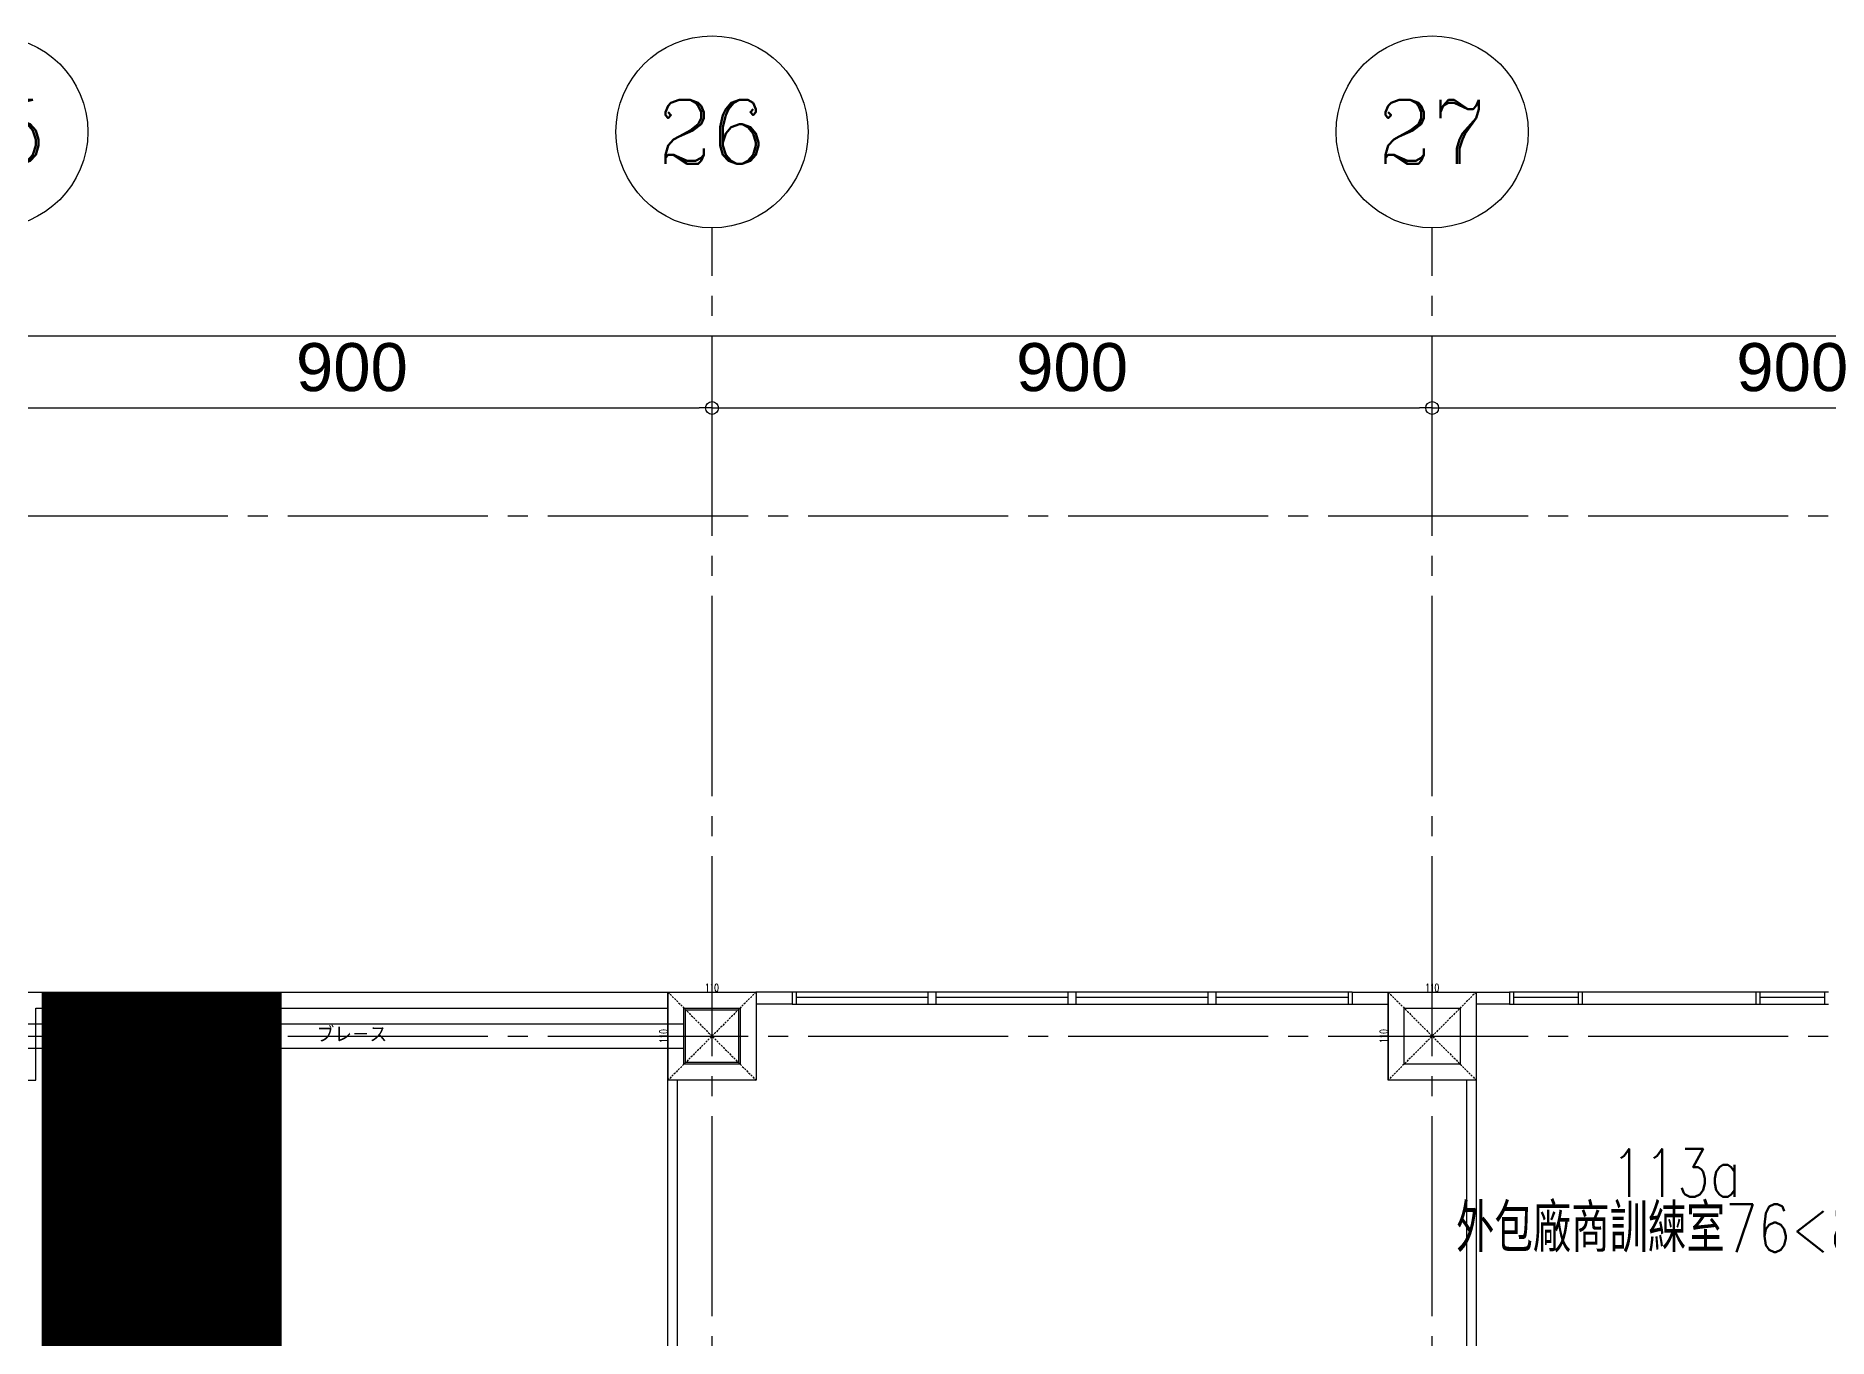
# Model space of a CAD drawing. Extents: x -18489 to 195597, y -1599 to 112111.
# Drawn here: x 21715 to 23955, y 18373 to 20000 of the extents above; entities that cross this region are included whole.
import ezdxf
from ezdxf.enums import TextEntityAlignment as Align

# ---------------------------------------------------------------- set-up
doc = ezdxf.new("R2010")
doc.units = 0
doc.header["$LTSCALE"] = 100
doc.linetypes.add('X-N-FAB-L10$0$COL-CEN-LIN', pattern=[3.25, 2.5, -0.25, 0.25, -0.25])
doc.linetypes.add('X-N-FAB-L10$0$HIDDEN', pattern=[0.375, 0.25, -0.125])
doc.layers.add('188K-SM-03-F10-MECH-EQ-Y2257103$0$0-AHU-OA', color=3, linetype='Continuous', lineweight=0)
for name, color, linetype in [('X-N-FAB-L10$0$0-MC', 8, 'Continuous'), ('X-N-FAB-L10$0$0-NC', 8, 'Continuous'), ('X-N-FAB-L10$0$08', 8, 'Continuous'), ('X-N-FAB-L10$0$A-BLOCK', 8, 'Continuous'), ('X-N-FAB-L10$0$A-WALL-IN', 8, 'Continuous'), ('X-N-FAB-L10$0$BEAM', 8, 'Continuous'), ('X-N-FAB-L10$0$BLOCK', 8, 'Continuous'), ('X-N-FAB-L10$0$CCL', 8, 'X-N-FAB-L10$0$COL-CEN-LIN'), ('X-N-FAB-L10$0$COL', 8, 'Continuous'), ('X-N-FAB-L10$0$COL-S', 8, 'Continuous'), ('X-N-FAB-L10$0$DIM', 8, 'Continuous'), ('X-N-FAB-L10$0$TXT-CODE', 8, 'Continuous'), ('X-N-FAB-L10$0$WALL-RC', 8, 'Continuous'), ('X-N-FAB-L10$0$WIN-S', 8, 'Continuous')]:
    doc.layers.add(name, color=color, linetype=linetype)
doc.styles.add('X-N-FAB-L10$0$ATS', font='monotxt.shx', dxfattribs={"bigfont": 'BIGFONT.shx'})
doc.styles.add('X-N-FAB-L10$0$CHINA', font='simplex.shx', dxfattribs={"width": 0.75, "bigfont": 'chineset.shx'})
doc.styles.add('X-N-FAB-L10$0$COL-NUM', font='romanc')
doc.styles.add('X-N-FAB-L10$0$DIM', font='simplex.shx', dxfattribs={"width": 0.67, "bigfont": 'chineset.shx'})
doc.styles.add('X-N-FAB-L10$0$DimStyUse', font='romans.shx', dxfattribs={"width": 0.7})
doc.styles.add('X-N-FAB-L10$0$Gen-Text', font='arial.ttf', dxfattribs={"height": 2.5})
doc.dimstyles.new('X-N-FAB-L10$0$cirl', dxfattribs={"dimtxt": 200, "dimasz": 50, "dimexe": 50, "dimexo": 0, "dimgap": 20, "dimtad": 1, "dimdsep": 46, "dimtxsty": 'X-N-FAB-L10$0$DimStyUse', "dimblk": 'X-N-FAB-L10$0$_Origin', "dimcen": 10, "dimdle": 50, "dimclrt": 2, "dimazin": 0, "dimtfac": 1, "dimtix": 1, "dimtmove": 2, "dimatfit": 3, "dimfxl": 10, "dimtolj": 1, "dimarcsym": 0})
doc.dimstyles.new('X-N-FAB-L10$0$JJP_005_defpoint', dxfattribs={"dimtxt": 20, "dimasz": 0.5, "dimexe": 0.5, "dimexo": 0.5, "dimgap": 0.5, "dimtad": 1, "dimdsep": 46, "dimtxsty": 'X-N-FAB-L10$0$DIM', "dimblk": 'X-N-FAB-L10$0$_None', "dimcen": 10, "dimclrd": 256, "dimclre": 256, "dimclrt": 256, "dimadec": 0, "dimazin": 0, "dimtfac": 1, "dimtix": 1, "dimtmove": 2, "dimatfit": 3, "dimldrblk": 'X-N-FAB-L10$0$_None', "dimfxl": 0.5, "dimtolj": 1, "dimtzin": 0, "dimarcsym": 0})

# ---------------------------------------------------------------- blocks, each defined once
blk = doc.blocks.new('188K-SM-03-F10-MECH-EQ-Y2257103')
at = {"layer": '188K-SM-03-F10-MECH-EQ-Y2257103$0$0-AHU-OA', "const_width": 300}
blk.add_lwpolyline([(18737.1, 14015.6), (18737.1, 15422.7), (21872.2, 15422.7), (21872.2, 18805)], dxfattribs=at)
blk = doc.blocks.new('X-N-FAB-L10$0$_Origin')
at = {"color": 0, "linetype": 'ByBlock', "lineweight": -2}
blk.add_line((0, 0), (-1, 0), dxfattribs=at)
blk.add_circle((0, 0), 0.5, dxfattribs=at)
blk = doc.blocks.new('*D2518')
at = {"layer": 'DefPoints', "color": 0, "transparency": 16777216}
for p in [(0, 9025), (-26950, 8935), (0, 8935)]:
    blk.add_point(p, dxfattribs=at)
at = {"layer": 'X-N-FAB-L10$0$DIM', "color": 0, "lineweight": -2, "transparency": 16777216}
for p, q in [((-26950, 8935), (-26950, 9045)), ((0, 8935), (0, 9045)), ((-26934, 9025), (-16, 9025))]:
    blk.add_line(p, q, dxfattribs=at)
at = {"layer": 'X-N-FAB-L10$0$DIM', "color": 0, "lineweight": -2, "transparency": 16777216, "xscale": 16, "yscale": 16, "zscale": 16, "rotation": 180}
blk.add_blockref('X-N-FAB-L10$0$_Origin', (-26950, 9025), dxfattribs=at)
at = {"layer": 'X-N-FAB-L10$0$DIM', "color": 0, "lineweight": -2, "transparency": 16777216, "xscale": 16, "yscale": 16, "zscale": 16}
blk.add_blockref('X-N-FAB-L10$0$_Origin', (0, 9025), dxfattribs=at)
at = {"layer": 'X-N-FAB-L10$0$DIM', "color": 2, "transparency": 16777216, "insert": (-13475, 9075.6), "char_height": 2.5, "attachment_point": 5, "style": 'X-N-FAB-L10$0$Gen-Text'}
blk.add_mtext('\\A1;{\\H24x;26950}', dxfattribs=at)
blk = doc.blocks.new('X-N-FAB-L10$0$cn-y')
at = {"layer": 'X-N-FAB-L10$0$0-MC'}
blk.add_circle((-50, 0), 50, dxfattribs=at)
at = {"layer": 'X-N-FAB-L10$0$0-NC', "style": 'X-N-FAB-L10$0$COL-NUM'}
blk.add_attdef('GRID-Y', text='', height=50, dxfattribs=at).set_placement((-50, 0), align=Align.MIDDLE_CENTER)
blk = doc.blocks.new('*D2497')
at = {"layer": 'DefPoints', "color": 0, "transparency": 16777216}
for p in [(-4450, 8935), (-5350, 8845), (-4450, 8845)]:
    blk.add_point(p, dxfattribs=at)
at = {"layer": 'X-N-FAB-L10$0$DIM', "color": 0, "lineweight": -2, "transparency": 16777216}
for p, q in [((-5350, 8845), (-5350, 8955)), ((-4450, 8845), (-4450, 8955)), ((-5334, 8935), (-4466, 8935))]:
    blk.add_line(p, q, dxfattribs=at)
at = {"layer": 'X-N-FAB-L10$0$DIM', "color": 0, "lineweight": -2, "transparency": 16777216, "xscale": 16, "yscale": 16, "zscale": 16, "rotation": 180}
blk.add_blockref('X-N-FAB-L10$0$_Origin', (-5350, 8935), dxfattribs=at)
at = {"layer": 'X-N-FAB-L10$0$DIM', "color": 0, "lineweight": -2, "transparency": 16777216, "xscale": 16, "yscale": 16, "zscale": 16}
blk.add_blockref('X-N-FAB-L10$0$_Origin', (-4450, 8935), dxfattribs=at)
at = {"layer": 'X-N-FAB-L10$0$DIM', "color": 2, "transparency": 16777216, "insert": (-4900, 8985.6), "char_height": 2.5, "attachment_point": 5, "style": 'X-N-FAB-L10$0$Gen-Text'}
blk.add_mtext('\\A1;{\\H24x;900}', dxfattribs=at)
blk = doc.blocks.new('*D2498')
at = {"layer": 'DefPoints', "color": 0, "transparency": 16777216}
for p in [(-3550, 8935), (-4450, 8845), (-3550, 8845)]:
    blk.add_point(p, dxfattribs=at)
at = {"layer": 'X-N-FAB-L10$0$DIM', "color": 0, "lineweight": -2, "transparency": 16777216}
for p, q in [((-4450, 8845), (-4450, 8955)), ((-3550, 8845), (-3550, 8955)), ((-4434, 8935), (-3566, 8935))]:
    blk.add_line(p, q, dxfattribs=at)
at = {"layer": 'X-N-FAB-L10$0$DIM', "color": 0, "lineweight": -2, "transparency": 16777216, "xscale": 16, "yscale": 16, "zscale": 16, "rotation": 180}
blk.add_blockref('X-N-FAB-L10$0$_Origin', (-4450, 8935), dxfattribs=at)
at = {"layer": 'X-N-FAB-L10$0$DIM', "color": 0, "lineweight": -2, "transparency": 16777216, "xscale": 16, "yscale": 16, "zscale": 16}
blk.add_blockref('X-N-FAB-L10$0$_Origin', (-3550, 8935), dxfattribs=at)
at = {"layer": 'X-N-FAB-L10$0$DIM', "color": 2, "transparency": 16777216, "insert": (-4000, 8985.6), "char_height": 2.5, "attachment_point": 5, "style": 'X-N-FAB-L10$0$Gen-Text'}
blk.add_mtext('\\A1;{\\H24x;900}', dxfattribs=at)
blk = doc.blocks.new('*D2499')
at = {"layer": 'DefPoints', "color": 0, "transparency": 16777216}
for p in [(-2650, 8935), (-3550, 8845), (-2650, 8845)]:
    blk.add_point(p, dxfattribs=at)
at = {"layer": 'X-N-FAB-L10$0$DIM', "color": 0, "lineweight": -2, "transparency": 16777216}
for p, q in [((-3550, 8845), (-3550, 8955)), ((-2650, 8845), (-2650, 8955)), ((-3534, 8935), (-2666, 8935))]:
    blk.add_line(p, q, dxfattribs=at)
at = {"layer": 'X-N-FAB-L10$0$DIM', "color": 0, "lineweight": -2, "transparency": 16777216, "xscale": 16, "yscale": 16, "zscale": 16, "rotation": 180}
blk.add_blockref('X-N-FAB-L10$0$_Origin', (-3550, 8935), dxfattribs=at)
at = {"layer": 'X-N-FAB-L10$0$DIM', "color": 0, "lineweight": -2, "transparency": 16777216, "xscale": 16, "yscale": 16, "zscale": 16}
blk.add_blockref('X-N-FAB-L10$0$_Origin', (-2650, 8935), dxfattribs=at)
at = {"layer": 'X-N-FAB-L10$0$DIM', "color": 2, "transparency": 16777216, "insert": (-3100, 8985.6), "char_height": 2.5, "attachment_point": 5, "style": 'X-N-FAB-L10$0$Gen-Text'}
blk.add_mtext('\\A1;{\\H24x;900}', dxfattribs=at)
blk = doc.blocks.new('*D2397')
at = {"layer": 'DefPoints', "lineweight": -2, "transparency": 16777216}
blk.add_line((0, 0), (110, 0), dxfattribs=at)
at = {"layer": 'DefPoints', "color": 0, "transparency": 16777216}
for p in [(0, 0), (110, 0), (110, 0)]:
    blk.add_point(p, dxfattribs=at)
at = {"layer": 'DefPoints', "transparency": 16777216, "insert": (55, 5.5), "char_height": 10, "attachment_point": 5, "style": 'X-N-FAB-L10$0$DIM'}
blk.add_mtext('\\A1;110', dxfattribs=at)
blk = doc.blocks.new('X-N-FAB-L10$0$_None')
blk = doc.blocks.new('*D2398')
at = {"layer": 'DefPoints', "lineweight": -2, "transparency": 16777216}
blk.add_line((0, 0), (0, -110), dxfattribs=at)
at = {"layer": 'DefPoints', "color": 0, "transparency": 16777216}
for p in [(0, 0), (0, -110), (0, -110)]:
    blk.add_point(p, dxfattribs=at)
at = {"layer": 'DefPoints', "transparency": 16777216, "insert": (-5.5, -55), "char_height": 10, "attachment_point": 5, "rotation": 90, "style": 'X-N-FAB-L10$0$DIM'}
blk.add_mtext('\\A1;110', dxfattribs=at)
blk = doc.blocks.new('*D2841')
at = {"layer": 'DefPoints', "lineweight": -2, "transparency": 16777216}
blk.add_line((22505, 18805), (22615, 18805), dxfattribs=at)
at = {"layer": 'DefPoints', "color": 0, "transparency": 16777216}
for p in [(22505, 18805), (22615, 18805), (22615, 18805)]:
    blk.add_point(p, dxfattribs=at)
at = {"layer": 'DefPoints', "transparency": 16777216, "insert": (22560, 18810.5), "char_height": 10, "attachment_point": 5, "style": 'X-N-FAB-L10$0$DIM'}
blk.add_mtext('\\A1;110', dxfattribs=at)
blk = doc.blocks.new('*D2842')
at = {"layer": 'DefPoints', "lineweight": -2, "transparency": 16777216}
blk.add_line((22505, 18805), (22505, 18695), dxfattribs=at)
at = {"layer": 'DefPoints', "color": 0, "transparency": 16777216}
for p in [(22505, 18805), (22505, 18695), (22505, 18695)]:
    blk.add_point(p, dxfattribs=at)
at = {"layer": 'DefPoints', "transparency": 16777216, "insert": (22499.5, 18750), "char_height": 10, "attachment_point": 5, "rotation": 90, "style": 'X-N-FAB-L10$0$DIM'}
blk.add_mtext('\\A1;110', dxfattribs=at)
blk = doc.blocks.new('*D2843')
at = {"layer": 'DefPoints', "lineweight": -2, "transparency": 16777216}
blk.add_line((23405, 18805), (23515, 18805), dxfattribs=at)
at = {"layer": 'DefPoints', "color": 0, "transparency": 16777216}
for p in [(23405, 18805), (23515, 18805), (23515, 18805)]:
    blk.add_point(p, dxfattribs=at)
at = {"layer": 'DefPoints', "transparency": 16777216, "insert": (23460, 18810.5), "char_height": 10, "attachment_point": 5, "style": 'X-N-FAB-L10$0$DIM'}
blk.add_mtext('\\A1;110', dxfattribs=at)
blk = doc.blocks.new('*D2844')
at = {"layer": 'DefPoints', "lineweight": -2, "transparency": 16777216}
blk.add_line((23405, 18805), (23405, 18695), dxfattribs=at)
at = {"layer": 'DefPoints', "color": 0, "transparency": 16777216}
for p in [(23405, 18805), (23405, 18695), (23405, 18695)]:
    blk.add_point(p, dxfattribs=at)
at = {"layer": 'DefPoints', "transparency": 16777216, "insert": (23399.5, 18750), "char_height": 10, "attachment_point": 5, "rotation": 90, "style": 'X-N-FAB-L10$0$DIM'}
blk.add_mtext('\\A1;110', dxfattribs=at)
blk = doc.blocks.new('*U2396')
at = {"layer": 'DefPoints', "linetype": 'X-N-FAB-L10$0$HIDDEN', "ltscale": 0.1}
for p, q in [((110, 0), (0, -110)), ((0, 0), (110, -110))]:
    blk.add_line(p, q, dxfattribs=at)
at = {"layer": 'X-N-FAB-L10$0$COL', "ltscale": 0.1}
blk.add_lwpolyline([(0, 0), (110, 0), (110, -110), (0, -110)], close=True, dxfattribs=at)
at = {"layer": 'DefPoints'}
dim = blk.add_linear_dim(base=(0, -110), p1=(0, 0), p2=(0, -110), angle=90, dimstyle='X-N-FAB-L10$0$JJP_005_defpoint', override={"dimtxt": 10}, dxfattribs=at)
dim.commit()
dim.dimension.update_dxf_attribs({"geometry": '*D2398', "text_midpoint": (-5.5, -55)})
dim = blk.add_linear_dim(base=(110, 0), p1=(0, 0), p2=(110, 0), dimstyle='X-N-FAB-L10$0$JJP_005_defpoint', override={"dimtxt": 10}, dxfattribs=at)
dim.commit()
dim.dimension.update_dxf_attribs({"geometry": '*D2397', "text_midpoint": (55, 5.5)})
blk = doc.blocks.new('X-N-FAB-L10$0$A$C467ba2ca')
at = {"layer": 'X-N-FAB-L10$0$CCL'}
for p, q in [((-4450, 0), (-4450, 9160)), ((-3550, 0), (-3550, 9160)), ((-27730, 8800), (360, 8800)), ((-27730, 8150), (360, 8150))]:
    blk.add_line(p, q, dxfattribs=at)
at = {"layer": 'X-N-FAB-L10$0$COL-S'}
for points in [[(-4485, 8185), (-4415, 8185), (-4415, 8115), (-4485, 8115)], [(-3585, 8185), (-3515, 8185), (-3515, 8115), (-3585, 8115)]]:
    blk.add_lwpolyline(points, close=True, dxfattribs=at)
at = {"layer": 'X-N-FAB-L10$0$A-BLOCK'}
ref = blk.add_blockref('X-N-FAB-L10$0$cn-y', (-5230, 9280), dxfattribs=dict(at, xscale=2.399999999999997, yscale=2.399999999999997, zscale=2.399999999999997))
ref.add_attrib('GRID-Y', '25', dxfattribs={"layer": 'X-N-FAB-L10$0$0-NC', "height": 80, "style": 'X-N-FAB-L10$0$COL-NUM'}).set_placement((-5350, 9280), align=Align.MIDDLE_CENTER)
ref = blk.add_blockref('X-N-FAB-L10$0$cn-y', (-4330, 9280), dxfattribs=dict(at, xscale=2.399999999999997, yscale=2.399999999999997, zscale=2.399999999999997))
ref.add_attrib('GRID-Y', '26', dxfattribs={"layer": 'X-N-FAB-L10$0$0-NC', "height": 80, "style": 'X-N-FAB-L10$0$COL-NUM'}).set_placement((-4450, 9280), align=Align.MIDDLE_CENTER)
ref = blk.add_blockref('X-N-FAB-L10$0$cn-y', (-3430, 9280), dxfattribs=dict(at, xscale=2.399999999999997, yscale=2.399999999999997, zscale=2.399999999999997))
ref.add_attrib('GRID-Y', '27', dxfattribs={"layer": 'X-N-FAB-L10$0$0-NC', "height": 80, "style": 'X-N-FAB-L10$0$COL-NUM'}).set_placement((-3550, 9280), align=Align.MIDDLE_CENTER)
at = {"layer": 'X-N-FAB-L10$0$BEAM'}
for p in [(-4505, 8205), (-3605, 8205)]:
    blk.add_blockref('*U2396', p, dxfattribs=at)
at = {"layer": 'X-N-FAB-L10$0$DIM'}
for base, p1, p2, picture, middle in [((0, 9025), (-26950, 8935), (0, 8935), '*D2518', (-13475, 9075.634)), ((-4450, 8935), (-5350, 8845), (-4450, 8845), '*D2497', (-4900, 8985.634)), ((-3550, 8935), (-4450, 8845), (-3550, 8845), '*D2498', (-4000, 8985.634)), ((-2650, 8935), (-3550, 8845), (-2650, 8845), '*D2499', (-3100, 8985.634))]:
    dim = blk.add_linear_dim(base=base, p1=p1, p2=p2, text='{\\H24x;<>}', dimstyle='X-N-FAB-L10$0$cirl', override={"dimtxt": 60, "dimasz": 16, "dimexe": 20, "dimgap": 20, "dimtxsty": 'X-N-FAB-L10$0$Gen-Text'}, dxfattribs=at)
    dim.commit()
    dim.dimension.update_dxf_attribs({"geometry": picture, "text_midpoint": middle})
blk = doc.blocks.new('X-N-FAB-L10')
at = {"layer": 'DefPoints', "color": 8, "linetype": 'X-N-FAB-L10$0$HIDDEN', "ltscale": 0.1}
for p, q in [((22615, 18805), (22505, 18695)), ((22505, 18805), (22615, 18695)), ((23515, 18805), (23405, 18695)), ((23405, 18805), (23515, 18695))]:
    blk.add_line(p, q, dxfattribs=at)
at = {"layer": 'X-N-FAB-L10$0$08'}
for p, q in [((19805, 18805), (22505, 18805)), ((21715, 18785), (22505, 18785)), ((23405, 18695), (23405, 18785)), ((23515, 18785), (23515, 18695)), ((23515, 18695), (23405, 18695))]:
    blk.add_line(p, q, dxfattribs=at)
blk.add_lwpolyline([(21605, 18785), (21605, 18695), (21715, 18695), (21715, 18785)], dxfattribs=at)
for points in [[(22525, 18715), (22525, 18785), (22595, 18785), (22595, 18715)], [(22527, 18717), (22527, 18783), (22593, 18783), (22593, 18717)], [(21695, 18735), (22525, 18735), (22525, 18765), (21695, 18765)]]:
    blk.add_lwpolyline(points, close=True, dxfattribs=at)
at = {"layer": 'X-N-FAB-L10$0$A-WALL-IN', "color": 8}
for p, q in [((22505, 16895), (22505, 18695)), ((22517, 16907), (22517, 18695)), ((23503, 18695), (23503, 16907)), ((23515, 18695), (23515, 16895))]:
    blk.add_line(p, q, dxfattribs=at)
at = {"layer": 'X-N-FAB-L10$0$COL', "color": 8, "ltscale": 0.1}
for points in [[(22505, 18805), (22615, 18805), (22615, 18695), (22505, 18695)], [(23405, 18805), (23515, 18805), (23515, 18695), (23405, 18695)]]:
    blk.add_lwpolyline(points, close=True, dxfattribs=at)
at = {"layer": 'X-N-FAB-L10$0$COL-S', "color": 8}
for p, q in [((22525, 18785), (22595, 18785)), ((22525, 18715), (22525, 18785)), ((22595, 18785), (22595, 18715)), ((23425, 18785), (23495, 18785)), ((23425, 18715), (23425, 18785)), ((23495, 18785), (23495, 18715)), ((22595, 18715), (22525, 18715)), ((23495, 18715), (23425, 18715))]:
    blk.add_line(p, q, dxfattribs=at)
at = {"layer": 'X-N-FAB-L10$0$WALL-RC'}
for p, q in [((23360, 18805), (23556.5, 18805)), ((23864.5, 18805), (23647.5, 18805)), ((23360, 18790), (23405, 18790)), ((23556.5, 18790), (23515, 18790)), ((23647.5, 18790), (23864.5, 18790))]:
    blk.add_line(p, q, dxfattribs=at)
for points in [[(22660, 18805), (22615, 18805)], [(22660, 18790), (22615, 18790)]]:
    blk.add_lwpolyline(points, dxfattribs=at)
at = {"layer": 'X-N-FAB-L10$0$WIN-S'}
for p, q in [((23360, 18805), (22660, 18805)), ((22660, 18805), (22660, 18790)), ((22665, 18805), (22665, 18790)), ((22665, 18805), (22665, 18790)), ((22665, 18798.5), (22830, 18798.5)), ((22830, 18790), (22830, 18805)), ((22840, 18790), (22840, 18805)), ((22840, 18798.5), (23005, 18798.5)), ((23005, 18790), (23005, 18805)), ((23015, 18790), (23015, 18805)), ((23015, 18798.5), (23180, 18798.5)), ((23180, 18790), (23180, 18805)), ((23190, 18790), (23190, 18805)), ((23190, 18798.5), (23355, 18798.5)), ((23355, 18805), (23355, 18790)), ((23360, 18805), (23360, 18790)), ((23360, 18805), (23360, 18790)), ((23647.5, 18805), (23556.5, 18805)), ((23556.5, 18805), (23556.5, 18790)), ((23561.5, 18805), (23561.5, 18790)), ((23561.5, 18798.5), (23642.5, 18798.5)), ((23642.5, 18805), (23642.5, 18790)), ((23647.5, 18805), (23647.5, 18790)), ((23864.5, 18805), (23864.5, 18790)), ((23955.5, 18805), (23864.5, 18805)), ((23869.5, 18805), (23869.5, 18790)), ((23869.5, 18798.5), (23950.5, 18798.5)), ((23950.5, 18805), (23950.5, 18790)), ((22660, 18790), (23360, 18790)), ((23556.5, 18790), (23647.5, 18790)), ((23864.5, 18790), (23955.5, 18790))]:
    blk.add_line(p, q, dxfattribs=at)
at = {"layer": 'X-N-FAB-L10$0$BLOCK'}
blk.add_blockref('X-N-FAB-L10$0$A$C467ba2ca', (27010, 10600), dxfattribs=at)
at = {"layer": 'X-N-FAB-L10$0$08', "style": 'X-N-FAB-L10$0$ATS'}
blk.add_text('ブレ－ス', height=20, dxfattribs=at).set_placement((22110, 18752), align=Align.MIDDLE_CENTER)
at = {"layer": 'X-N-FAB-L10$0$TXT-CODE', "color": 8, "style": 'X-N-FAB-L10$0$CHINA', "width": 0.8}
for s, p in [('113a', (23764.714, 18579)), ('外包廠商訓練室76<80', (23764.714, 18510))]:
    blk.add_text(s, height=60, dxfattribs=at).set_placement(p, align=Align.MIDDLE_CENTER)
at = {"layer": 'DefPoints', "color": 8}
for base, p1, p2, picture, middle in [((22615, 18805), (22505, 18805), (22615, 18805), '*D2841', (22560, 18810.5)), ((23515, 18805), (23405, 18805), (23515, 18805), '*D2843', (23460, 18810.5))]:
    dim = blk.add_linear_dim(base=base, p1=p1, p2=p2, dimstyle='X-N-FAB-L10$0$JJP_005_defpoint', override={"dimtxt": 10}, dxfattribs=at)
    dim.commit()
    dim.dimension.update_dxf_attribs({"geometry": picture, "text_midpoint": middle})
for base, p1, p2, picture, middle in [((22505, 18695), (22505, 18805), (22505, 18695), '*D2842', (22499.5, 18750)), ((23405, 18695), (23405, 18805), (23405, 18695), '*D2844', (23399.5, 18750))]:
    dim = blk.add_linear_dim(base=base, p1=p1, p2=p2, angle=90, dimstyle='X-N-FAB-L10$0$JJP_005_defpoint', override={"dimtxt": 10}, dxfattribs=at)
    dim.commit()
    dim.dimension.update_dxf_attribs({"geometry": picture, "text_midpoint": middle})

msp = doc.modelspace()

# ---------------------------------------------------------------- block references
msp.add_blockref('188K-SM-03-F10-MECH-EQ-Y2257103', (0, 0))

# ---------------------------------------------------------------- next in the draw order: block references
msp.add_blockref('X-N-FAB-L10', (0, 0))

doc.saveas('drawing.dxf')
